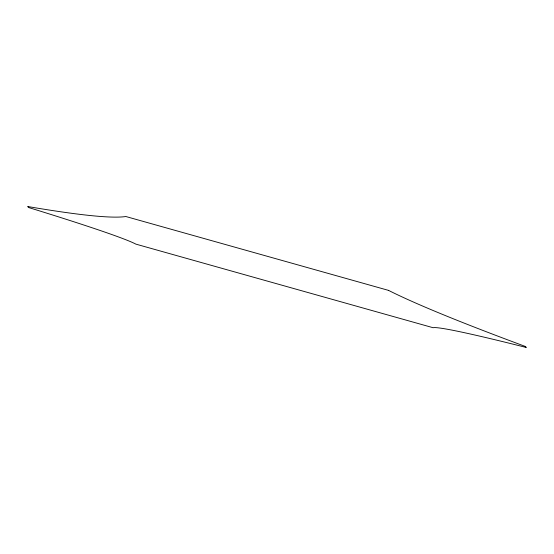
<?xml version="1.0" encoding="UTF-8"?>
<svg xmlns="http://www.w3.org/2000/svg" width="554" height="554" viewBox="0 0 554 554"><rect width="100%" height="100%" fill="white"/><g stroke="black" fill="none" stroke-linecap="round" stroke-linejoin="round"><path stroke-width="0.83" d="M388.555 290.393L125.841 216.517A2321.523 76.971 15.8 0 1 27.7 206.517L28.517 207.494A271.328 8.996 15.8 0 1 135.868 244.127L433.152 327.733A271.328 8.996 15.8 0 1 526.3 347.483L525.483 346.506A2321.523 76.971 15.8 0 1 388.555 290.393"/></g></svg>
